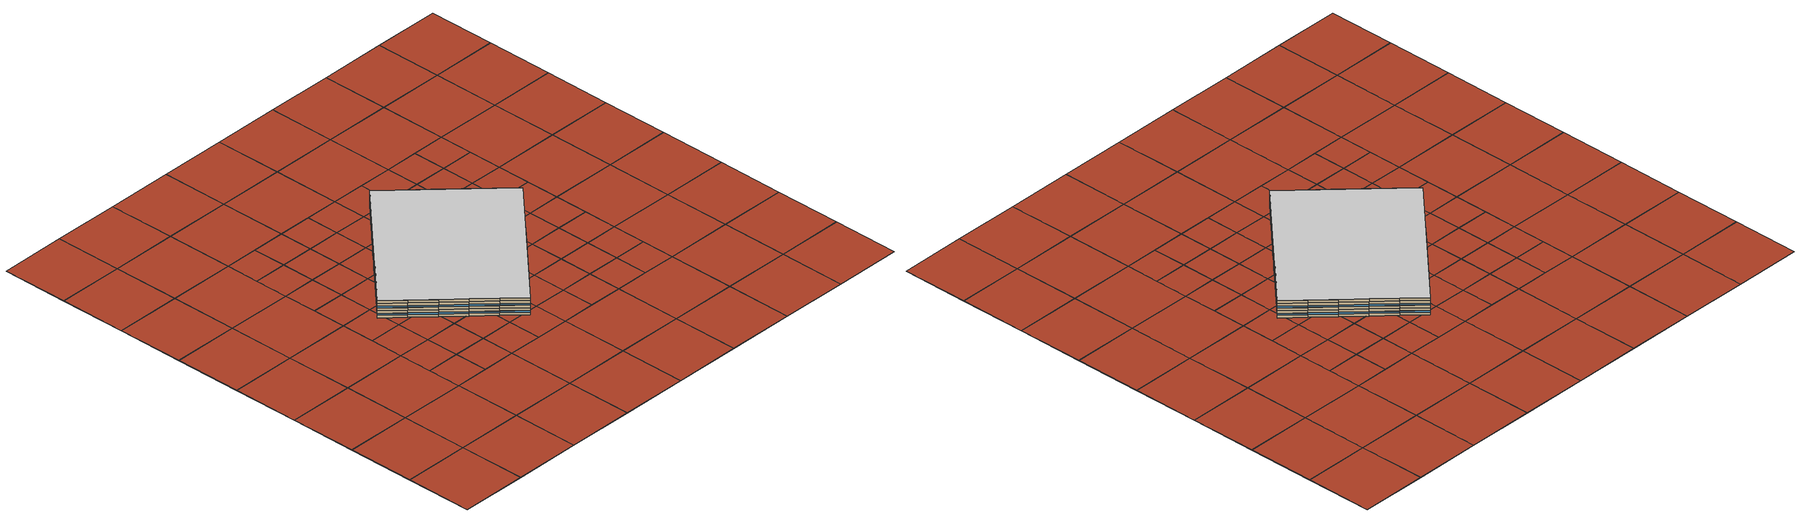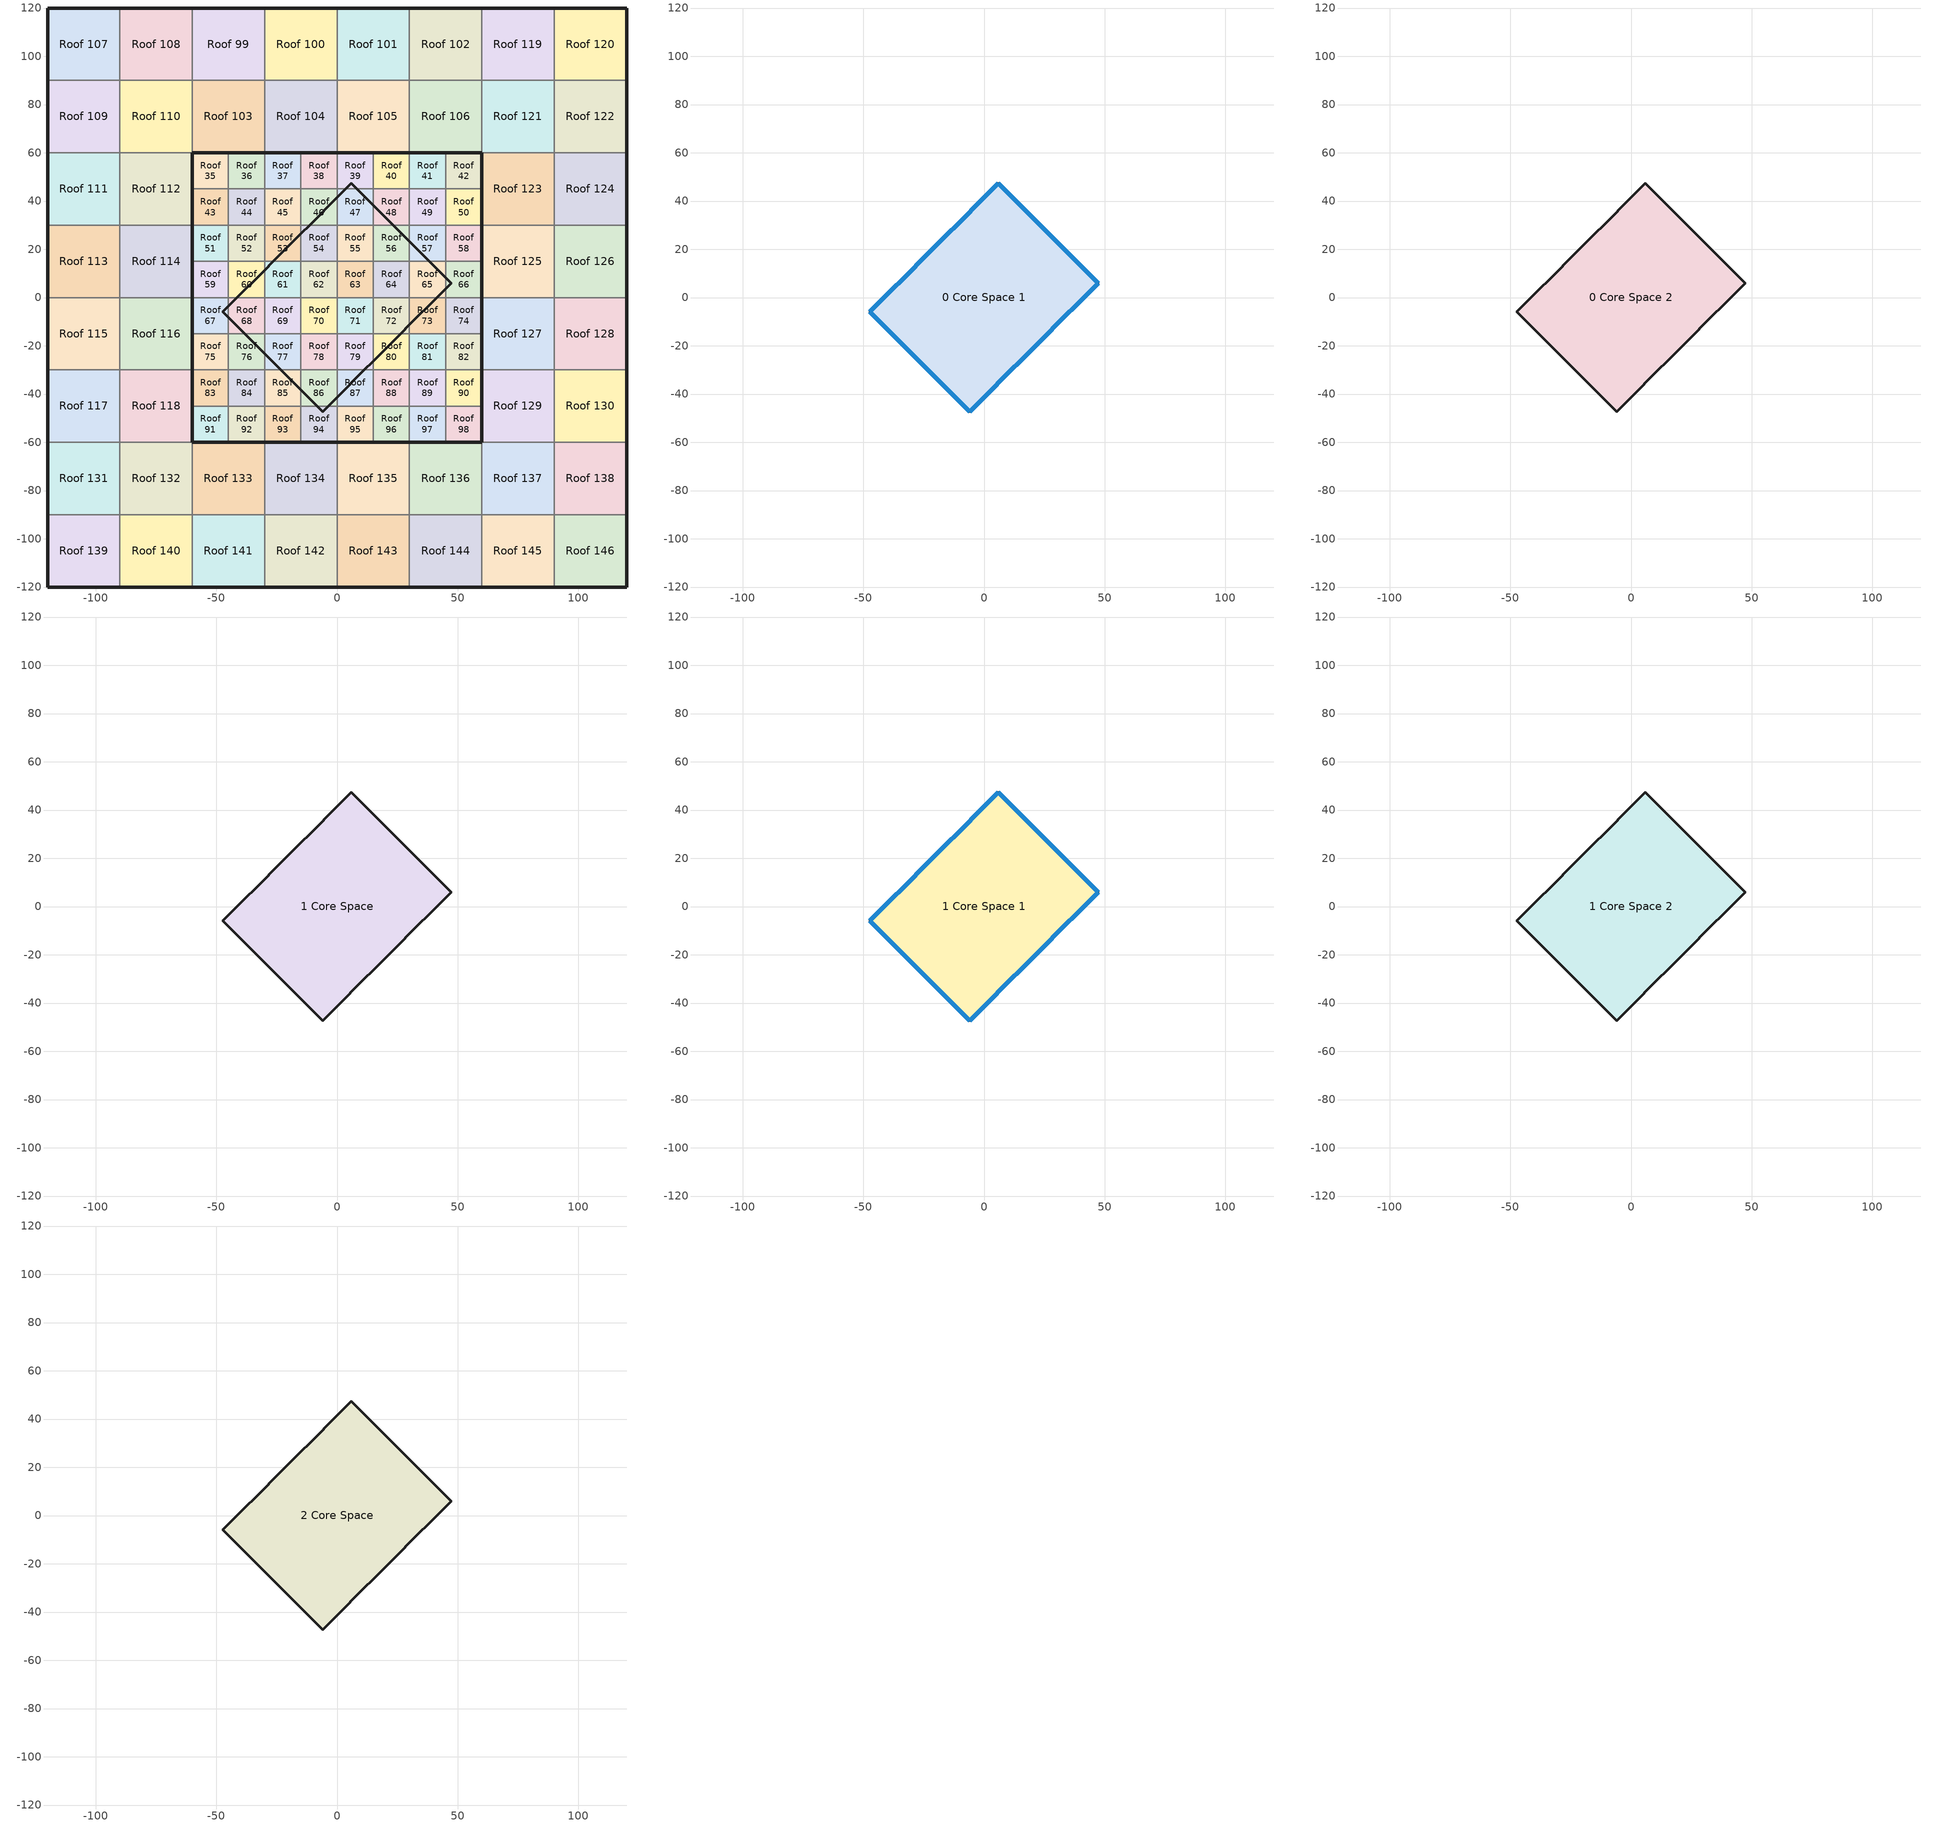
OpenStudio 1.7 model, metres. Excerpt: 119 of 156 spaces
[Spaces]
0 Core Space
 floor ground: 5.93,47.31 47.31,5.93 -5.93,-47.31 -47.31,-5.93 z0
 wall outside: 14.2,39.03 5.93,47.31 -1.68,39.7 -9.28,32.1 -16.89,24.49 -24.49,16.89 -32.1,9.28 -39.7,1.68 -47.31,-5.93 -39.03,-14.2 -30.75,-22.48 -22.48,-30.75 -14.2,-39.03 -5.93,-47.31 1.68,-39.7 9.28,-32.1 16.89,-24.49 24.49,-16.89 32.1,-9.28 39.7,-1.68 47.31,5.93 39.03,14.2 30.75,22.48 22.48,30.75 14.2,39.03 z0:1.25
Roof 35
 floor ground: -45,60 -45,45 -60,45 -60,60 z-0.1
 wall outside: -45,60 -60,60 -60,45 z-0.1:0
 wall to Roof 36: -45,45 -45,60 z-0.1:0
 wall to Roof 43: -60,45 -45,45 z-0.1:0
 roof outside: -45,45 -45,60 -60,60 -60,45 z0
Roof 36
 floor ground: -30,60 -30,45 -45,45 -45,60 z-0.1
 wall outside: -30,60 -45,60 z-0.1:0
 wall to Roof 37: -30,45 -30,60 z-0.1:0
 wall to Roof 44: -45,45 -30,45 z-0.1:0
 roof outside: -30,45 -30,60 -45,60 -45,45 z0
Roof 37
 floor ground: -15,60 -15,45 -30,45 -30,60 z-0.1
 wall outside: -15,60 -30,60 z-0.1:0
 wall to Roof 38: -15,45 -15,60 z-0.1:0
 wall to Roof 45: -30,45 -15,45 z-0.1:0
 roof outside: -15,45 -15,60 -30,60 -30,45 z0
Roof 38
 floor ground: 0,60 0,45 -15,45 -15,60 z-0.1
 wall outside: 0,60 -15,60 z-0.1:0
 wall to Roof 39: 0,45 0,60 z-0.1:0
 wall to Roof 46: -15,45 0,45 z-0.1:0
 roof outside: 0,45 0,60 -15,60 -15,45 z0
Roof 39
 floor ground: 15,60 15,45 0,45 0,60 z-0.1
 wall outside: 15,60 0,60 z-0.1:0
 wall to Roof 40: 15,45 15,60 z-0.1:0
 wall to Roof 47: 0,45 15,45 z-0.1:0
 roof outside: 15,45 15,60 0,60 0,45 z0
Roof 40
 floor ground: 30,60 30,45 15,45 15,60 z-0.1
 wall outside: 30,60 15,60 z-0.1:0
 wall to Roof 41: 30,45 30,60 z-0.1:0
 wall to Roof 48: 15,45 30,45 z-0.1:0
 roof outside: 30,45 30,60 15,60 15,45 z0
Roof 41
 floor ground: 45,60 45,45 30,45 30,60 z-0.1
 wall outside: 45,60 30,60 z-0.1:0
 wall to Roof 42: 45,45 45,60 z-0.1:0
 wall to Roof 49: 30,45 45,45 z-0.1:0
 roof outside: 45,45 45,60 30,60 30,45 z0
Roof 42
 floor ground: 60,60 60,45 45,45 45,60 z-0.1
 wall outside: 60,45 60,60 45,60 z-0.1:0
 wall to Roof 50: 45,45 60,45 z-0.1:0
 roof outside: 60,45 60,60 45,60 45,45 z0
Roof 43
 floor ground: -45,45 -45,30 -60,30 -60,45 z-0.1
 wall outside: -60,45 -60,30 z-0.1:0
 wall to Roof 44: -45,30 -45,45 z-0.1:0
 wall to Roof 51: -60,30 -45,30 z-0.1:0
 roof outside: -45,30 -45,45 -60,45 -60,30 z0
Roof 44
 floor ground: -30,45 -30,30 -45,30 -45,45 z-0.1
 wall to Roof 45: -30,30 -30,45 z-0.1:0
 wall to Roof 52: -45,30 -30,30 z-0.1:0
 roof outside: -30,30 -30,45 -45,45 -45,30 z0
Roof 45
 floor ground: -15,45 -15,30 -30,30 -30,45 z-0.1
 wall to Roof 46: -15,30 -15,45 z-0.1:0
 wall to Roof 53: -30,30 -15,30 z-0.1:0
 roof outside: -15,30 -15,45 -30,45 -30,30 z0
Roof 46
 floor ground: 0,45 0,30 -15,30 -15,45 z-0.1
 wall to Roof 47: 0,30 0,45 z-0.1:0
 wall to Roof 54: -15,30 0,30 z-0.1:0
 roof outside: 0,30 0,45 -15,45 -15,30 z0
Roof 47
 floor ground: 15,45 15,30 0,30 0,45 z-0.1
 wall to Roof 48: 15,30 15,45 z-0.1:0
 wall to Roof 55: 0,30 15,30 z-0.1:0
 roof outside: 15,30 15,45 0,45 0,30 z0
Roof 48
 floor ground: 30,45 30,30 15,30 15,45 z-0.1
 wall to Roof 49: 30,30 30,45 z-0.1:0
 wall to Roof 56: 15,30 30,30 z-0.1:0
 roof outside: 30,30 30,45 15,45 15,30 z0
Roof 49
 floor ground: 45,45 45,30 30,30 30,45 z-0.1
 wall to Roof 50: 45,30 45,45 z-0.1:0
 wall to Roof 57: 30,30 45,30 z-0.1:0
 roof outside: 45,30 45,45 30,45 30,30 z0
Roof 50
 floor ground: 60,45 60,30 45,30 45,45 z-0.1
 wall outside: 60,30 60,45 z-0.1:0
 wall to Roof 58: 45,30 60,30 z-0.1:0
 roof outside: 60,30 60,45 45,45 45,30 z0
Roof 51
 floor ground: -45,30 -45,15 -60,15 -60,30 z-0.1
 wall outside: -60,30 -60,15 z-0.1:0
 wall to Roof 52: -45,15 -45,30 z-0.1:0
 wall to Roof 59: -60,15 -45,15 z-0.1:0
 roof outside: -45,15 -45,30 -60,30 -60,15 z0
Roof 52
 floor ground: -30,30 -30,15 -45,15 -45,30 z-0.1
 wall to Roof 53: -30,15 -30,30 z-0.1:0
 wall to Roof 60: -45,15 -30,15 z-0.1:0
 roof outside: -30,15 -30,30 -45,30 -45,15 z0
Roof 53
 floor ground: -15,30 -15,15 -30,15 -30,30 z-0.1
 wall to Roof 54: -15,15 -15,30 z-0.1:0
 wall to Roof 61: -30,15 -15,15 z-0.1:0
 roof outside: -15,15 -15,30 -30,30 -30,15 z0
Roof 54
 floor ground: 0,30 0,15 -15,15 -15,30 z-0.1
 wall to Roof 55: 0,15 0,30 z-0.1:0
 wall to Roof 62: -15,15 0,15 z-0.1:0
 roof outside: 0,15 0,30 -15,30 -15,15 z0
Roof 55
 floor ground: 15,30 15,15 0,15 0,30 z-0.1
 wall to Roof 56: 15,15 15,30 z-0.1:0
 wall to Roof 63: 0,15 15,15 z-0.1:0
 roof outside: 15,15 15,30 0,30 0,15 z0
Roof 56
 floor ground: 30,30 30,15 15,15 15,30 z-0.1
 wall to Roof 57: 30,15 30,30 z-0.1:0
 wall to Roof 64: 15,15 30,15 z-0.1:0
 roof outside: 30,15 30,30 15,30 15,15 z0
Roof 57
 floor ground: 45,30 45,15 30,15 30,30 z-0.1
 wall to Roof 58: 45,15 45,30 z-0.1:0
 wall to Roof 65: 30,15 45,15 z-0.1:0
 roof outside: 45,15 45,30 30,30 30,15 z0
Roof 58
 floor ground: 60,30 60,15 45,15 45,30 z-0.1
 wall outside: 60,15 60,30 z-0.1:0
 wall to Roof 66: 45,15 60,15 z-0.1:0
 roof outside: 60,15 60,30 45,30 45,15 z0
Roof 59
 floor ground: -45,15 -45,0 -60,0 -60,15 z-0.1
 wall outside: -60,15 -60,0 z-0.1:0
 wall to Roof 60: -45,0 -45,15 z-0.1:0
 wall to Roof 67: -60,0 -45,0 z-0.1:0
 roof outside: -45,0 -45,15 -60,15 -60,0 z0
Roof 60
 floor ground: -30,15 -30,0 -45,0 -45,15 z-0.1
 wall to Roof 61: -30,0 -30,15 z-0.1:0
 wall to Roof 68: -45,0 -30,0 z-0.1:0
 roof outside: -30,0 -30,15 -45,15 -45,0 z0
Roof 61
 floor ground: -15,15 -15,0 -30,0 -30,15 z-0.1
 wall to Roof 62: -15,0 -15,15 z-0.1:0
 wall to Roof 69: -30,0 -15,0 z-0.1:0
 roof outside: -15,0 -15,15 -30,15 -30,0 z0
Roof 62
 floor ground: 0,15 0,0 -15,0 -15,15 z-0.1
 wall to Roof 63: 0,0 0,15 z-0.1:0
 wall to Roof 70: -15,0 0,0 z-0.1:0
 roof outside: 0,0 0,15 -15,15 -15,0 z0
Roof 63
 floor ground: 15,15 15,0 0,0 0,15 z-0.1
 wall to Roof 64: 15,0 15,15 z-0.1:0
 wall to Roof 71: 0,0 15,0 z-0.1:0
 roof outside: 15,0 15,15 0,15 0,0 z0
Roof 64
 floor ground: 30,15 30,0 15,0 15,15 z-0.1
 wall to Roof 65: 30,0 30,15 z-0.1:0
 wall to Roof 72: 15,0 30,0 z-0.1:0
 roof outside: 30,0 30,15 15,15 15,0 z0
Roof 65
 floor ground: 45,15 45,0 30,0 30,15 z-0.1
 wall to Roof 66: 45,0 45,15 z-0.1:0
 wall to Roof 73: 30,0 45,0 z-0.1:0
 roof outside: 45,0 45,15 30,15 30,0 z0
Roof 66
 floor ground: 60,15 60,0 45,0 45,15 z-0.1
 wall outside: 60,0 60,15 z-0.1:0
 wall to Roof 74: 45,0 60,0 z-0.1:0
 roof outside: 60,0 60,15 45,15 45,0 z0
Roof 67
 floor ground: -45,0 -45,-15 -60,-15 -60,0 z-0.1
 wall outside: -60,0 -60,-15 z-0.1:0
 wall to Roof 68: -45,-15 -45,0 z-0.1:0
 wall to Roof 75: -60,-15 -45,-15 z-0.1:0
 roof outside: -45,-15 -45,0 -60,0 -60,-15 z0
Roof 68
 floor ground: -30,0 -30,-15 -45,-15 -45,0 z-0.1
 wall to Roof 69: -30,-15 -30,0 z-0.1:0
 wall to Roof 76: -45,-15 -30,-15 z-0.1:0
 roof outside: -30,-15 -30,0 -45,0 -45,-15 z0
Roof 69
 floor ground: -15,0 -15,-15 -30,-15 -30,0 z-0.1
 wall to Roof 70: -15,-15 -15,0 z-0.1:0
 wall to Roof 77: -30,-15 -15,-15 z-0.1:0
 roof outside: -15,-15 -15,0 -30,0 -30,-15 z0
Roof 70
 floor ground: 0,0 0,-15 -15,-15 -15,0 z-0.1
 wall to Roof 71: 0,-15 0,0 z-0.1:0
 wall to Roof 78: -15,-15 0,-15 z-0.1:0
 roof outside: 0,-15 0,0 -15,0 -15,-15 z0
Roof 71
 floor ground: 15,0 15,-15 0,-15 0,0 z-0.1
 wall to Roof 72: 15,-15 15,0 z-0.1:0
 wall to Roof 79: 0,-15 15,-15 z-0.1:0
 roof outside: 15,-15 15,0 0,0 0,-15 z0
Roof 72
 floor ground: 30,0 30,-15 15,-15 15,0 z-0.1
 wall to Roof 73: 30,-15 30,0 z-0.1:0
 wall to Roof 80: 15,-15 30,-15 z-0.1:0
 roof outside: 30,-15 30,0 15,0 15,-15 z0
Roof 73
 floor ground: 45,0 45,-15 30,-15 30,0 z-0.1
 wall to Roof 74: 45,-15 45,0 z-0.1:0
 wall to Roof 81: 30,-15 45,-15 z-0.1:0
 roof outside: 45,-15 45,0 30,0 30,-15 z0
Roof 74
 floor ground: 60,0 60,-15 45,-15 45,0 z-0.1
 wall outside: 60,-15 60,0 z-0.1:0
 wall to Roof 82: 45,-15 60,-15 z-0.1:0
 roof outside: 60,-15 60,0 45,0 45,-15 z0
Roof 75
 floor ground: -45,-15 -45,-30 -60,-30 -60,-15 z-0.1
 wall outside: -60,-15 -60,-30 z-0.1:0
 wall to Roof 76: -45,-30 -45,-15 z-0.1:0
 wall to Roof 83: -60,-30 -45,-30 z-0.1:0
 roof outside: -45,-30 -45,-15 -60,-15 -60,-30 z0
Roof 76
 floor ground: -30,-15 -30,-30 -45,-30 -45,-15 z-0.1
 wall to Roof 77: -30,-30 -30,-15 z-0.1:0
 wall to Roof 84: -45,-30 -30,-30 z-0.1:0
 roof outside: -30,-30 -30,-15 -45,-15 -45,-30 z0
Roof 77
 floor ground: -15,-15 -15,-30 -30,-30 -30,-15 z-0.1
 wall to Roof 78: -15,-30 -15,-15 z-0.1:0
 wall to Roof 85: -30,-30 -15,-30 z-0.1:0
 roof outside: -15,-30 -15,-15 -30,-15 -30,-30 z0
Roof 78
 floor ground: 0,-15 0,-30 -15,-30 -15,-15 z-0.1
 wall to Roof 79: 0,-30 0,-15 z-0.1:0
 wall to Roof 86: -15,-30 0,-30 z-0.1:0
 roof outside: 0,-30 0,-15 -15,-15 -15,-30 z0
Roof 79
 floor ground: 15,-15 15,-30 0,-30 0,-15 z-0.1
 wall to Roof 80: 15,-30 15,-15 z-0.1:0
 wall to Roof 87: 0,-30 15,-30 z-0.1:0
 roof outside: 15,-30 15,-15 0,-15 0,-30 z0
Roof 80
 floor ground: 30,-15 30,-30 15,-30 15,-15 z-0.1
 wall to Roof 81: 30,-30 30,-15 z-0.1:0
 wall to Roof 88: 15,-30 30,-30 z-0.1:0
 roof outside: 30,-30 30,-15 15,-15 15,-30 z0
Roof 81
 floor ground: 45,-15 45,-30 30,-30 30,-15 z-0.1
 wall to Roof 82: 45,-30 45,-15 z-0.1:0
 wall to Roof 89: 30,-30 45,-30 z-0.1:0
 roof outside: 45,-30 45,-15 30,-15 30,-30 z0
Roof 82
 floor ground: 60,-15 60,-30 45,-30 45,-15 z-0.1
 wall outside: 60,-30 60,-15 z-0.1:0
 wall to Roof 90: 45,-30 60,-30 z-0.1:0
 roof outside: 60,-30 60,-15 45,-15 45,-30 z0
Roof 83
 floor ground: -45,-30 -45,-45 -60,-45 -60,-30 z-0.1
 wall outside: -60,-30 -60,-45 z-0.1:0
 wall to Roof 84: -45,-45 -45,-30 z-0.1:0
 wall to Roof 91: -60,-45 -45,-45 z-0.1:0
 roof outside: -45,-45 -45,-30 -60,-30 -60,-45 z0
Roof 84
 floor ground: -30,-30 -30,-45 -45,-45 -45,-30 z-0.1
 wall to Roof 85: -30,-45 -30,-30 z-0.1:0
 wall to Roof 92: -45,-45 -30,-45 z-0.1:0
 roof outside: -30,-45 -30,-30 -45,-30 -45,-45 z0
Roof 85
 floor ground: -15,-30 -15,-45 -30,-45 -30,-30 z-0.1
 wall to Roof 86: -15,-45 -15,-30 z-0.1:0
 wall to Roof 93: -30,-45 -15,-45 z-0.1:0
 roof outside: -15,-45 -15,-30 -30,-30 -30,-45 z0
Roof 86
 floor ground: 0,-30 0,-45 -15,-45 -15,-30 z-0.1
 wall to Roof 87: 0,-45 0,-30 z-0.1:0
 wall to Roof 94: -15,-45 0,-45 z-0.1:0
 roof outside: 0,-45 0,-30 -15,-30 -15,-45 z0
Roof 87
 floor ground: 15,-30 15,-45 0,-45 0,-30 z-0.1
 wall to Roof 88: 15,-45 15,-30 z-0.1:0
 wall to Roof 95: 0,-45 15,-45 z-0.1:0
 roof outside: 15,-45 15,-30 0,-30 0,-45 z0
Roof 88
 floor ground: 30,-30 30,-45 15,-45 15,-30 z-0.1
 wall to Roof 89: 30,-45 30,-30 z-0.1:0
 wall to Roof 96: 15,-45 30,-45 z-0.1:0
 roof outside: 30,-45 30,-30 15,-30 15,-45 z0
Roof 89
 floor ground: 45,-30 45,-45 30,-45 30,-30 z-0.1
 wall to Roof 90: 45,-45 45,-30 z-0.1:0
 wall to Roof 97: 30,-45 45,-45 z-0.1:0
 roof outside: 45,-45 45,-30 30,-30 30,-45 z0
Roof 90
 floor ground: 60,-30 60,-45 45,-45 45,-30 z-0.1
 wall outside: 60,-45 60,-30 z-0.1:0
 wall to Roof 98: 45,-45 60,-45 z-0.1:0
 roof outside: 60,-45 60,-30 45,-30 45,-45 z0
Roof 91
 floor ground: -45,-45 -45,-60 -60,-60 -60,-45 z-0.1
 wall outside: -60,-45 -60,-60 -45,-60 z-0.1:0
 wall to Roof 92: -45,-60 -45,-45 z-0.1:0
 roof outside: -45,-60 -45,-45 -60,-45 -60,-60 z0
Roof 92
 floor ground: -30,-45 -30,-60 -45,-60 -45,-45 z-0.1
 wall outside: -45,-60 -30,-60 z-0.1:0
 wall to Roof 93: -30,-60 -30,-45 z-0.1:0
 roof outside: -30,-60 -30,-45 -45,-45 -45,-60 z0
Roof 93
 floor ground: -15,-45 -15,-60 -30,-60 -30,-45 z-0.1
 wall outside: -30,-60 -15,-60 z-0.1:0
 wall to Roof 94: -15,-60 -15,-45 z-0.1:0
 roof outside: -15,-60 -15,-45 -30,-45 -30,-60 z0
Roof 94
 floor ground: 0,-45 0,-60 -15,-60 -15,-45 z-0.1
 wall outside: -15,-60 0,-60 z-0.1:0
 wall to Roof 95: 0,-60 0,-45 z-0.1:0
 roof outside: 0,-60 0,-45 -15,-45 -15,-60 z0
Roof 95
 floor ground: 15,-45 15,-60 0,-60 0,-45 z-0.1
 wall outside: 0,-60 15,-60 z-0.1:0
 wall to Roof 96: 15,-60 15,-45 z-0.1:0
 roof outside: 15,-60 15,-45 0,-45 0,-60 z0
Roof 96
 floor ground: 30,-45 30,-60 15,-60 15,-45 z-0.1
 wall outside: 15,-60 30,-60 z-0.1:0
 wall to Roof 97: 30,-60 30,-45 z-0.1:0
 roof outside: 30,-60 30,-45 15,-45 15,-60 z0
Roof 97
 floor ground: 45,-45 45,-60 30,-60 30,-45 z-0.1
 wall outside: 30,-60 45,-60 z-0.1:0
 wall to Roof 98: 45,-60 45,-45 z-0.1:0
 roof outside: 45,-60 45,-45 30,-45 30,-60 z0
Roof 98
 floor ground: 60,-45 60,-60 45,-60 45,-45 z-0.1
 wall outside: 45,-60 60,-60 60,-45 z-0.1:0
 roof outside: 60,-60 60,-45 45,-45 45,-60 z0
Roof 99
 floor ground: -30,120 -30,90 -60,90 -60,120 z-0.1
 wall outside: -30,120 -60,120 z-0.1:0
 wall to Roof 100: -30,90 -30,120 z-0.1:0
 wall to Roof 103: -60,90 -30,90 z-0.1:0
 wall to Roof 108: -60,120 -60,90 z-0.1:0
 roof outside: -30,90 -30,120 -60,120 -60,90 z0
Roof 100
 floor ground: 0,120 0,90 -30,90 -30,120 z-0.1
 wall outside: 0,120 -30,120 z-0.1:0
 wall to Roof 101: 0,90 0,120 z-0.1:0
 wall to Roof 104: -30,90 0,90 z-0.1:0
 roof outside: 0,90 0,120 -30,120 -30,90 z0
Roof 101
 floor ground: 30,120 30,90 0,90 0,120 z-0.1
 wall outside: 30,120 0,120 z-0.1:0
 wall to Roof 102: 30,90 30,120 z-0.1:0
 wall to Roof 105: 0,90 30,90 z-0.1:0
 roof outside: 30,90 30,120 0,120 0,90 z0
Roof 102
 floor ground: 60,120 60,90 30,90 30,120 z-0.1
 wall outside: 60,120 30,120 z-0.1:0
 wall to Roof 119: 60,90 60,120 z-0.1:0
 wall to Roof 106: 30,90 60,90 z-0.1:0
 roof outside: 60,90 60,120 30,120 30,90 z0
Roof 103
 floor ground: -30,90 -30,60 -60,60 -60,90 z-0.1
 wall outside: -60,60 -30,60 z-0.1:0
 wall to Roof 104: -30,60 -30,90 z-0.1:0
 wall to Roof 110: -60,90 -60,60 z-0.1:0
 roof outside: -30,60 -30,90 -60,90 -60,60 z0
Roof 104
 floor ground: 0,90 0,60 -30,60 -30,90 z-0.1
 wall outside: -30,60 0,60 z-0.1:0
 wall to Roof 105: 0,60 0,90 z-0.1:0
 roof outside: 0,60 0,90 -30,90 -30,60 z0
Roof 105
 floor ground: 30,90 30,60 0,60 0,90 z-0.1
 wall outside: 0,60 30,60 z-0.1:0
 wall to Roof 106: 30,60 30,90 z-0.1:0
 roof outside: 30,60 30,90 0,90 0,60 z0
Roof 106
 floor ground: 60,90 60,60 30,60 30,90 z-0.1
 wall outside: 30,60 60,60 z-0.1:0
 wall to Roof 121: 60,60 60,90 z-0.1:0
 roof outside: 60,60 60,90 30,90 30,60 z0
Roof 107
 floor ground: -90,120 -90,90 -120,90 -120,120 z-0.1
 wall outside: -90,120 -120,120 -120,90 z-0.1:0
 wall to Roof 108: -90,90 -90,120 z-0.1:0
 wall to Roof 109: -120,90 -90,90 z-0.1:0
 roof outside: -90,90 -90,120 -120,120 -120,90 z0
Roof 108
 floor ground: -60,120 -60,90 -90,90 -90,120 z-0.1
 wall outside: -60,120 -90,120 z-0.1:0
 wall to Roof 110: -90,90 -60,90 z-0.1:0
 roof outside: -60,90 -60,120 -90,120 -90,90 z0
Roof 109
 floor ground: -90,90 -90,60 -120,60 -120,90 z-0.1
 wall outside: -120,90 -120,60 z-0.1:0
 wall to Roof 110: -90,60 -90,90 z-0.1:0
 wall to Roof 111: -120,60 -90,60 z-0.1:0
 roof outside: -90,60 -90,90 -120,90 -120,60 z0
Roof 110
 floor ground: -60,90 -60,60 -90,60 -90,90 z-0.1
 wall to Roof 112: -90,60 -60,60 z-0.1:0
 roof outside: -60,60 -60,90 -90,90 -90,60 z0
Roof 111
 floor ground: -90,60 -90,30 -120,30 -120,60 z-0.1
 wall outside: -120,60 -120,30 z-0.1:0
 wall to Roof 112: -90,30 -90,60 z-0.1:0
 wall to Roof 113: -120,30 -90,30 z-0.1:0
 roof outside: -90,30 -90,60 -120,60 -120,30 z0
Roof 112
 floor ground: -60,60 -60,30 -90,30 -90,60 z-0.1
 wall outside: -60,30 -60,60 z-0.1:0
 wall to Roof 114: -90,30 -60,30 z-0.1:0
 roof outside: -60,30 -60,60 -90,60 -90,30 z0
Roof 113
 floor ground: -90,30 -90,0 -120,0 -120,30 z-0.1
 wall outside: -120,30 -120,0 z-0.1:0
 wall to Roof 114: -90,0 -90,30 z-0.1:0
 wall to Roof 115: -120,0 -90,0 z-0.1:0
 roof outside: -90,0 -90,30 -120,30 -120,0 z0
Roof 114
 floor ground: -60,30 -60,0 -90,0 -90,30 z-0.1
 wall outside: -60,0 -60,30 z-0.1:0
 wall to Roof 116: -90,0 -60,0 z-0.1:0
 roof outside: -60,0 -60,30 -90,30 -90,0 z0
Roof 115
 floor ground: -90,0 -90,-30 -120,-30 -120,0 z-0.1
 wall outside: -120,0 -120,-30 z-0.1:0
 wall to Roof 116: -90,-30 -90,0 z-0.1:0
 wall to Roof 117: -120,-30 -90,-30 z-0.1:0
 roof outside: -90,-30 -90,0 -120,0 -120,-30 z0
Roof 116
 floor ground: -60,0 -60,-30 -90,-30 -90,0 z-0.1
 wall outside: -60,-30 -60,0 z-0.1:0
 wall to Roof 118: -90,-30 -60,-30 z-0.1:0
 roof outside: -60,-30 -60,0 -90,0 -90,-30 z0
Roof 117
 floor ground: -90,-30 -90,-60 -120,-60 -120,-30 z-0.1
 wall outside: -120,-30 -120,-60 z-0.1:0
 wall to Roof 118: -90,-60 -90,-30 z-0.1:0
 wall to Roof 131: -120,-60 -90,-60 z-0.1:0
 roof outside: -90,-60 -90,-30 -120,-30 -120,-60 z0
Roof 118
 floor ground: -60,-30 -60,-60 -90,-60 -90,-30 z-0.1
 wall outside: -60,-60 -60,-30 z-0.1:0
 wall to Roof 132: -90,-60 -60,-60 z-0.1:0
 roof outside: -60,-60 -60,-30 -90,-30 -90,-60 z0
Roof 119
 floor ground: 90,120 90,90 60,90 60,120 z-0.1
 wall outside: 90,120 60,120 z-0.1:0
 wall to Roof 120: 90,90 90,120 z-0.1:0
 wall to Roof 121: 60,90 90,90 z-0.1:0
 roof outside: 90,90 90,120 60,120 60,90 z0
Roof 120
 floor ground: 120,120 120,90 90,90 90,120 z-0.1
 wall outside: 120,90 120,120 90,120 z-0.1:0
 wall to Roof 122: 90,90 120,90 z-0.1:0
 roof outside: 120,90 120,120 90,120 90,90 z0
Roof 121
 floor ground: 90,90 90,60 60,60 60,90 z-0.1
 wall to Roof 122: 90,60 90,90 z-0.1:0
 wall to Roof 123: 60,60 90,60 z-0.1:0
 roof outside: 90,60 90,90 60,90 60,60 z0
Roof 122
 floor ground: 120,90 120,60 90,60 90,90 z-0.1
 wall outside: 120,60 120,90 z-0.1:0
 wall to Roof 124: 90,60 120,60 z-0.1:0
 roof outside: 120,60 120,90 90,90 90,60 z0
Roof 123
 floor ground: 90,60 90,30 60,30 60,60 z-0.1
 wall outside: 60,60 60,30 z-0.1:0
 wall to Roof 124: 90,30 90,60 z-0.1:0
 wall to Roof 125: 60,30 90,30 z-0.1:0
 roof outside: 90,30 90,60 60,60 60,30 z0
Roof 124
 floor ground: 120,60 120,30 90,30 90,60 z-0.1
 wall outside: 120,30 120,60 z-0.1:0
 wall to Roof 126: 90,30 120,30 z-0.1:0
 roof outside: 120,30 120,60 90,60 90,30 z0
Roof 125
 floor ground: 90,30 90,0 60,0 60,30 z-0.1
 wall outside: 60,30 60,0 z-0.1:0
 wall to Roof 126: 90,0 90,30 z-0.1:0
 wall to Roof 127: 60,0 90,0 z-0.1:0
 roof outside: 90,0 90,30 60,30 60,0 z0
Roof 126
 floor ground: 120,30 120,0 90,0 90,30 z-0.1
 wall outside: 120,0 120,30 z-0.1:0
 wall to Roof 128: 90,0 120,0 z-0.1:0
 roof outside: 120,0 120,30 90,30 90,0 z0
Roof 127
 floor ground: 90,0 90,-30 60,-30 60,0 z-0.1
 wall outside: 60,0 60,-30 z-0.1:0
 wall to Roof 128: 90,-30 90,0 z-0.1:0
 wall to Roof 129: 60,-30 90,-30 z-0.1:0
 roof outside: 90,-30 90,0 60,0 60,-30 z0
Roof 128
 floor ground: 120,0 120,-30 90,-30 90,0 z-0.1
 wall outside: 120,-30 120,0 z-0.1:0
 wall to Roof 130: 90,-30 120,-30 z-0.1:0
 roof outside: 120,-30 120,0 90,0 90,-30 z0
Roof 129
 floor ground: 90,-30 90,-60 60,-60 60,-30 z-0.1
 wall outside: 60,-30 60,-60 z-0.1:0
 wall to Roof 130: 90,-60 90,-30 z-0.1:0
 wall to Roof 137: 60,-60 90,-60 z-0.1:0
 roof outside: 90,-60 90,-30 60,-30 60,-60 z0
Roof 130
 floor ground: 120,-30 120,-60 90,-60 90,-30 z-0.1
 wall outside: 120,-60 120,-30 z-0.1:0
 wall to Roof 138: 90,-60 120,-60 z-0.1:0
 roof outside: 120,-60 120,-30 90,-30 90,-60 z0
Roof 131
 floor ground: -90,-60 -90,-90 -120,-90 -120,-60 z-0.1
 wall outside: -120,-60 -120,-90 z-0.1:0
 wall to Roof 132: -90,-90 -90,-60 z-0.1:0
 wall to Roof 139: -120,-90 -90,-90 z-0.1:0
 roof outside: -90,-90 -90,-60 -120,-60 -120,-90 z0
Roof 132
 floor ground: -60,-60 -60,-90 -90,-90 -90,-60 z-0.1
 wall to Roof 133: -60,-90 -60,-60 z-0.1:0
 wall to Roof 140: -90,-90 -60,-90 z-0.1:0
 roof outside: -60,-90 -60,-60 -90,-60 -90,-90 z0
Roof 133
 floor ground: -30,-60 -30,-90 -60,-90 -60,-60 z-0.1
 wall outside: -30,-60 -60,-60 z-0.1:0
 wall to Roof 134: -30,-90 -30,-60 z-0.1:0
 wall to Roof 141: -60,-90 -30,-90 z-0.1:0
 roof outside: -30,-90 -30,-60 -60,-60 -60,-90 z0
Roof 134
 floor ground: 0,-60 0,-90 -30,-90 -30,-60 z-0.1
 wall outside: 0,-60 -30,-60 z-0.1:0
 wall to Roof 135: 0,-90 0,-60 z-0.1:0
 wall to Roof 142: -30,-90 0,-90 z-0.1:0
 roof outside: 0,-90 0,-60 -30,-60 -30,-90 z0
Roof 135
 floor ground: 30,-60 30,-90 0,-90 0,-60 z-0.1
 wall outside: 30,-60 0,-60 z-0.1:0
 wall to Roof 136: 30,-90 30,-60 z-0.1:0
 wall to Roof 143: 0,-90 30,-90 z-0.1:0
 roof outside: 30,-90 30,-60 0,-60 0,-90 z0
Roof 136
 floor ground: 60,-60 60,-90 30,-90 30,-60 z-0.1
 wall outside: 60,-60 30,-60 z-0.1:0
 wall to Roof 137: 60,-90 60,-60 z-0.1:0
 wall to Roof 144: 30,-90 60,-90 z-0.1:0
 roof outside: 60,-90 60,-60 30,-60 30,-90 z0
Roof 137
 floor ground: 90,-60 90,-90 60,-90 60,-60 z-0.1
 wall to Roof 138: 90,-90 90,-60 z-0.1:0
 wall to Roof 145: 60,-90 90,-90 z-0.1:0
 roof outside: 90,-90 90,-60 60,-60 60,-90 z0
Roof 138
 floor ground: 120,-60 120,-90 90,-90 90,-60 z-0.1
 wall outside: 120,-90 120,-60 z-0.1:0
 wall to Roof 146: 90,-90 120,-90 z-0.1:0
 roof outside: 120,-90 120,-60 90,-60 90,-90 z0
Roof 139
 floor ground: -90,-90 -90,-120 -120,-120 -120,-90 z-0.1
 wall outside: -120,-90 -120,-120 -90,-120 z-0.1:0
 wall to Roof 140: -90,-120 -90,-90 z-0.1:0
 roof outside: -90,-120 -90,-90 -120,-90 -120,-120 z0
Roof 140
 floor ground: -60,-90 -60,-120 -90,-120 -90,-90 z-0.1
 wall outside: -90,-120 -60,-120 z-0.1:0
 wall to Roof 141: -60,-120 -60,-90 z-0.1:0
 roof outside: -60,-120 -60,-90 -90,-90 -90,-120 z0
Roof 141
 floor ground: -30,-90 -30,-120 -60,-120 -60,-90 z-0.1
 wall outside: -60,-120 -30,-120 z-0.1:0
 wall to Roof 142: -30,-120 -30,-90 z-0.1:0
 roof outside: -30,-120 -30,-90 -60,-90 -60,-120 z0
Roof 142
 floor ground: 0,-90 0,-120 -30,-120 -30,-90 z-0.1
 wall outside: -30,-120 0,-120 z-0.1:0
 wall to Roof 143: 0,-120 0,-90 z-0.1:0
 roof outside: 0,-120 0,-90 -30,-90 -30,-120 z0
Roof 143
 floor ground: 30,-90 30,-120 0,-120 0,-90 z-0.1
 wall outside: 0,-120 30,-120 z-0.1:0
 wall to Roof 144: 30,-120 30,-90 z-0.1:0
 roof outside: 30,-120 30,-90 0,-90 0,-120 z0
Roof 144
 floor ground: 60,-90 60,-120 30,-120 30,-90 z-0.1
 wall outside: 30,-120 60,-120 z-0.1:0
 wall to Roof 145: 60,-120 60,-90 z-0.1:0
 roof outside: 60,-120 60,-90 30,-90 30,-120 z0
Roof 145
 floor ground: 90,-90 90,-120 60,-120 60,-90 z-0.1
 wall outside: 60,-120 90,-120 z-0.1:0
 wall to Roof 146: 90,-120 90,-90 z-0.1:0
 roof outside: 90,-120 90,-90 60,-90 60,-120 z0
Roof 146
 floor ground: 120,-90 120,-120 90,-120 90,-90 z-0.1
 wall outside: 90,-120 120,-120 120,-90 z-0.1:0
 roof outside: 120,-120 120,-90 90,-90 90,-120 z0
0 Core Space 1
 floor to 0 Core Space: 5.93,47.31 47.31,5.93 -5.93,-47.31 -47.31,-5.93 z1.25
 wall outside: 14.2,39.03 5.93,47.31 -1.68,39.7 -9.28,32.1 -16.89,24.49 -24.49,16.89 -32.1,9.28 -39.7,1.68 -47.31,-5.93 -39.03,-14.2 -30.75,-22.48 -22.48,-30.75 -14.2,-39.03 -5.93,-47.31 1.68,-39.7 9.28,-32.1 16.89,-24.49 24.49,-16.89 32.1,-9.28 39.7,-1.68 47.31,5.93 39.03,14.2 30.75,22.48 22.48,30.75 14.2,39.03 z1.25:2.08
 window: -5.91,-47.29 1.66,-39.72 / 22.46,30.77 14.22,39.01 / -9.3,32.08 -16.87,24.51 / -39.01,-14.22 -30.77,-22.46 / 39.72,-1.66 47.29,5.91 / 32.11,-9.27 39.68,-1.7 / -30.74,-22.5 -22.5,-30.74 / 9.3,-32.08 16.87,-24.51 / -22.46,-30.77 -14.22,-39.01 / -16.91,24.47 -24.47,16.91 / 39.01,14.22 30.77,22.46 / -14.18,-39.05 -5.94,-47.29 / -24.51,16.87 -32.08,9.3 / 16.91,-24.47 24.47,-16.91 / -1.7,39.68 -9.27,32.11 / 24.51,-16.87 32.08,-9.3 / 5.91,47.29 -1.66,39.72 / 14.18,39.05 5.94,47.29 / -32.11,9.27 -39.68,1.7 / -47.29,-5.94 -39.05,-14.18 / 1.7,-39.68 9.27,-32.11 / 47.29,5.94 39.05,14.18 / -39.72,1.66 -47.29,-5.91 / 30.74,22.5 22.5,30.74 z1.27:2.05
0 Core Space 2
 floor to 0 Core Space 1: 5.93,47.31 47.31,5.93 -5.93,-47.31 -47.31,-5.93 z2.08
 wall outside: 14.2,39.03 5.93,47.31 -1.68,39.7 -9.28,32.1 -16.89,24.49 -24.49,16.89 -32.1,9.28 -39.7,1.68 -47.31,-5.93 -39.03,-14.2 -30.75,-22.48 -22.48,-30.75 -14.2,-39.03 -5.93,-47.31 1.68,-39.7 9.28,-32.1 16.89,-24.49 24.49,-16.89 32.1,-9.28 39.7,-1.68 47.31,5.93 39.03,14.2 30.75,22.48 22.48,30.75 14.2,39.03 z2.08:3.33
1 Core Space
 floor to 0 Core Space 2: 5.93,47.31 47.31,5.93 -5.93,-47.31 -47.31,-5.93 z3.33
 wall outside: 14.2,39.03 5.93,47.31 -1.68,39.7 -9.28,32.1 -16.89,24.49 -24.49,16.89 -32.1,9.28 -39.7,1.68 -47.31,-5.93 -39.03,-14.2 -30.75,-22.48 -22.48,-30.75 -14.2,-39.03 -5.93,-47.31 1.68,-39.7 9.28,-32.1 16.89,-24.49 24.49,-16.89 32.1,-9.28 39.7,-1.68 47.31,5.93 39.03,14.2 30.75,22.48 22.48,30.75 14.2,39.03 z3.33:4.58
1 Core Space 1
 floor to 1 Core Space: 5.93,47.31 47.31,5.93 -5.93,-47.31 -47.31,-5.93 z4.58
 wall outside: 14.2,39.03 5.93,47.31 -1.68,39.7 -9.28,32.1 -16.89,24.49 -24.49,16.89 -32.1,9.28 -39.7,1.68 -47.31,-5.93 -39.03,-14.2 -30.75,-22.48 -22.48,-30.75 -14.2,-39.03 -5.93,-47.31 1.68,-39.7 9.28,-32.1 16.89,-24.49 24.49,-16.89 32.1,-9.28 39.7,-1.68 47.31,5.93 39.03,14.2 30.75,22.48 22.48,30.75 14.2,39.03 z4.58:5.41
 window: 5.91,47.29 -1.66,39.72 / 22.46,30.77 14.22,39.01 / 1.7,-39.68 9.27,-32.11 / 39.72,-1.66 47.29,5.91 / -16.91,24.47 -24.47,16.91 / -14.18,-39.05 -5.94,-47.29 / 14.18,39.05 5.94,47.29 / 47.29,5.94 39.05,14.18 / -47.29,-5.94 -39.05,-14.18 / -9.3,32.08 -16.87,24.51 / -24.51,16.87 -32.08,9.3 / -5.91,-47.29 1.66,-39.72 / 32.11,-9.27 39.68,-1.7 / 39.01,14.22 30.77,22.46 / -30.74,-22.5 -22.5,-30.74 / -1.7,39.68 -9.27,32.11 / -22.46,-30.77 -14.22,-39.01 / 9.3,-32.08 16.87,-24.51 / -39.72,1.66 -47.29,-5.91 / 24.51,-16.87 32.08,-9.3 / 16.91,-24.47 24.47,-16.91 / -39.01,-14.22 -30.77,-22.46 / -32.11,9.27 -39.68,1.7 / 30.74,22.5 22.5,30.74 z4.6:5.38
1 Core Space 2
 floor to 1 Core Space 1: 5.93,47.31 47.31,5.93 -5.93,-47.31 -47.31,-5.93 z5.41
 wall outside: 14.2,39.03 5.93,47.31 -1.68,39.7 -9.28,32.1 -16.89,24.49 -24.49,16.89 -32.1,9.28 -39.7,1.68 -47.31,-5.93 -39.03,-14.2 -30.75,-22.48 -22.48,-30.75 -14.2,-39.03 -5.93,-47.31 1.68,-39.7 9.28,-32.1 16.89,-24.49 24.49,-16.89 32.1,-9.28 39.7,-1.68 47.31,5.93 39.03,14.2 30.75,22.48 22.48,30.75 14.2,39.03 z5.41:6.66
2 Core Space
 floor to 1 Core Space 2: 5.93,47.31 47.31,5.93 -5.93,-47.31 -47.31,-5.93 z6.66
 wall outside: 14.2,39.03 5.93,47.31 -1.68,39.7 -9.28,32.1 -16.89,24.49 -24.49,16.89 -32.1,9.28 -39.7,1.68 -47.31,-5.93 -39.03,-14.2 -30.75,-22.48 -22.48,-30.75 -14.2,-39.03 -5.93,-47.31 1.68,-39.7 9.28,-32.1 16.89,-24.49 24.49,-16.89 32.1,-9.28 39.7,-1.68 47.31,5.93 39.03,14.2 30.75,22.48 22.48,30.75 14.2,39.03 z6.66:7.91
 ceiling to 2 Core Space 1: -5.93,-47.31 47.31,5.93 5.93,47.31 -47.31,-5.93 z7.91
[Building]
Building 1: North Axis {deg}=0; Default Construction Set=MyConsturction
[Construction]
ASHRAE 90.1-2004 ExtWall Mass ClimateZone 6: 1IN Stucco, 8IN CONCRETE HW RefBldg, Mass NonRes Wall Insulation-1.69, 1/2IN Gypsum
Interior Window: Clear 3mm
Interior Partition: G05 25mm wood
Exterior Door: F08 Metal surface, I01 25mm insulation board
ASHRAE 90.1-2004 ExtWindow ClimateZone 4-6: Fixed Window 3.24/0.39/0.31
[Material] Thermal Absorptance=0.9
Name | Roughness | Thickness {m} | Conductivity {W/m-K} | Density {kg/m3} | Specific Heat {J/kg-K} | Solar Absorptance | Visible Absorptance
1IN Stucco | Smooth | 0.0253 | 0.6918 | 1858 | 837 | 0.92 | 0.92
8IN CONCRETE HW RefBldg | Rough | 0.2032 | 1.311 | 2240 | 836.8 | 0.7 | 0.7
Mass NonRes Wall Insulation-1.69 | MediumRough | 0.0623673 | 0.049 | 265 | 836.8 | 0.7 | 0.7
1/2IN Gypsum | Smooth | 0.0127 | 0.16 | 784.9 | 830 | 0.4 | 0.4
G05 25mm wood | MediumSmooth | 0.0254 | 0.15 | 608 | 1630 | 0.5 | 0.5
F08 Metal surface | Smooth | 0.0008 | 45.28 | 7824 | 500 | 0.7 | 0.7
I01 25mm insulation board | MediumRough | 0.0254 | 0.03 | 43 | 1210 | 0.6 | 0.6
[WindowMaterial:SimpleGlazingSystem]
Fixed Window 3.24/0.39/0.31: U-Factor {W/m2-K}=3.23646; Solar Heat Gain Coefficient=0.39; Visible Transmittance=0.31
[WindowMaterial:Glazing]
Clear 3mm: Optical Data Type=SpectralAverage; Thickness {m}=0.003; Solar Transmittance at Normal Incidence=0.837; Front Side Solar Reflectance at Normal Incidence=0.075; Back Side Solar Reflectance at Normal Incidence=0; Visible Transmittance at Normal Incidence=0.898; Front Side Visible Reflectance at Normal Incidence=0.081; Back Side Visible Reflectance at Normal Incidence=0; Infrared Transmittance at Normal Incidence=0; Front Side Infrared Hemispherical Emissivity=0.84; Back Side Infrared Hemispherical Emissivity=0.84; Conductivity {W/m-K}=0.9; Dirt Correction Factor for Solar and Visible Transmittance=1; Solar Diffusing=No
[DefaultConstructionSet]
MyConsturction: Default Exterior Surface Constructions=Default Surface Constructions 1; Default Interior Surface Constructions=Default Surface Constructions 1; Default Ground Contact Surface Constructions=Default Surface Constructions 1; Default Exterior SubSurface Constructions=Default Sub Surface Constructions 1; Default Interior SubSurface Constructions=Default Sub Surface Constructions 1; Interior Partition Construction=Interior Partition
[DefaultSurfaceConstructions]
Default Surface Constructions 1: Floor Construction=ASHRAE 90.1-2004 ExtWall Mass ClimateZone 6; Wall Construction=ASHRAE 90.1-2004 ExtWall Mass ClimateZone 6; Roof Ceiling Construction=ASHRAE 90.1-2004 ExtWall Mass ClimateZone 6
[DefaultSubSurfaceConstructions]
Default Sub Surface Constructions 1: Fixed Window Construction=ASHRAE 90.1-2004 ExtWindow ClimateZone 4-6; Operable Window Construction=ASHRAE 90.1-2004 ExtWindow ClimateZone 4-6; Door Construction=Exterior Door; Glass Door Construction=ASHRAE 90.1-2004 ExtWindow ClimateZone 4-6; Skylight Construction=ASHRAE 90.1-2004 ExtWindow ClimateZone 4-6; Tubular Daylight Dome Construction=Interior Window; Tubular Daylight Diffuser Construction=Interior Window
[BuildingStory]
Name | Nominal Z Coordinate {m} | Nominal Floor to Floor Height {m}
Rectangle:Story 1 | 0 | 1.24875
Rectangle:Story 2 | 1.24875 | 0.8325
Rectangle:Story 3 | 2.08125 | 1.24875
Rectangle:Story 4 | 3.33 | 1.24875
Rectangle:Story 5 | 4.57875 | 0.8325
Rectangle:Story 6 | 5.41125 | 1.24875
Rectangle:Story 7 | 6.66 | 1.24875
[Space]
Name | Building Story | Thermal Zone
0 Core Space | Rectangle:Story 1 | Thermal Zone 4
0 Core Space 1 | Rectangle:Story 2 | Thermal Zone 8
0 Core Space 2 | Rectangle:Story 3 | Thermal Zone 3
1 Core Space | Rectangle:Story 4 | Thermal Zone 2
1 Core Space 1 | Rectangle:Story 5 | Thermal Zone 7
1 Core Space 2 | Rectangle:Story 6 | Thermal Zone 1
2 Core Space | Rectangle:Story 7 | Thermal Zone 6
Roof 35 |  | Thermal Zone 87
Roof 36 |  | Thermal Zone 102
Roof 37 |  | Thermal Zone 81
Roof 38 |  | Thermal Zone 48
Roof 39 |  | Thermal Zone 84
Roof 40 |  | Thermal Zone 52
Roof 41 |  | Thermal Zone 70
Roof 42 |  | Thermal Zone 78
Roof 43 |  | Thermal Zone 62
Roof 44 |  | Thermal Zone 104
Roof 45 |  | Thermal Zone 59
Roof 46 |  | Thermal Zone 68
Roof 47 |  | Thermal Zone 86
Roof 48 |  | Thermal Zone 54
Roof 49 |  | Thermal Zone 95
Roof 50 |  | Thermal Zone 63
Roof 51 |  | Thermal Zone 66
Roof 52 |  | Thermal Zone 53
Roof 53 |  | Thermal Zone 46
Roof 54 |  | Thermal Zone 85
Roof 55 |  | Thermal Zone 103
Roof 56 |  | Thermal Zone 77
Roof 57 |  | Thermal Zone 79
Roof 58 |  | Thermal Zone 96
Roof 59 |  | Thermal Zone 56
Roof 60 |  | Thermal Zone 55
Roof 61 |  | Thermal Zone 83
Roof 62 |  | Thermal Zone 64
Roof 63 |  | Thermal Zone 50
Roof 64 |  | Thermal Zone 60
Roof 65 |  | Thermal Zone 49
Roof 66 |  | Thermal Zone 47
Roof 67 |  | Thermal Zone 93
Roof 68 |  | Thermal Zone 57
Roof 69 |  | Thermal Zone 100
Roof 70 |  | Thermal Zone 45
Roof 71 |  | Thermal Zone 91
Roof 72 |  | Thermal Zone 76
Roof 73 |  | Thermal Zone 94
Roof 74 |  | Thermal Zone 73
Roof 75 |  | Thermal Zone 82
Roof 76 |  | Thermal Zone 51
Roof 77 |  | Thermal Zone 72
Roof 78 |  | Thermal Zone 107
Roof 79 |  | Thermal Zone 58
Roof 80 |  | Thermal Zone 92
Roof 81 |  | Thermal Zone 61
Roof 82 |  | Thermal Zone 88
Roof 83 |  | Thermal Zone 65
Roof 84 |  | Thermal Zone 69
Roof 85 |  | Thermal Zone 105
Roof 86 |  | Thermal Zone 90
Roof 87 |  | Thermal Zone 75
Roof 88 |  | Thermal Zone 101
Roof 89 |  | Thermal Zone 67
Roof 90 |  | Thermal Zone 99
Roof 91 |  | Thermal Zone 74
Roof 92 |  | Thermal Zone 108
Roof 93 |  | Thermal Zone 89
Roof 94 |  | Thermal Zone 97
Roof 95 |  | Thermal Zone 80
Roof 96 |  | Thermal Zone 106
Roof 97 |  | Thermal Zone 71
Roof 98 |  | Thermal Zone 98
Roof 99 |  | Thermal Zone 111
Roof 100 |  | Thermal Zone 113
Roof 101 |  | Thermal Zone 114
Roof 102 |  | Thermal Zone 109
Roof 103 |  | Thermal Zone 112
Roof 104 |  | Thermal Zone 115
Roof 105 |  | Thermal Zone 116
Roof 106 |  | Thermal Zone 110
Roof 107 |  | Thermal Zone 121
Roof 108 |  | Thermal Zone 125
Roof 109 |  | Thermal Zone 117
Roof 110 |  | Thermal Zone 127
Roof 111 |  | Thermal Zone 126
Roof 112 |  | Thermal Zone 119
Roof 113 |  | Thermal Zone 120
Roof 114 |  | Thermal Zone 118
Roof 115 |  | Thermal Zone 124
Roof 116 |  | Thermal Zone 123
Roof 117 |  | Thermal Zone 122
Roof 118 |  | Thermal Zone 128
Roof 119 |  | Thermal Zone 129
Roof 120 |  | Thermal Zone 131
Roof 121 |  | Thermal Zone 134
Roof 122 |  | Thermal Zone 133
Roof 123 |  | Thermal Zone 136
Roof 124 |  | Thermal Zone 140
Roof 125 |  | Thermal Zone 135
Roof 126 |  | Thermal Zone 137
Roof 127 |  | Thermal Zone 132
Roof 128 |  | Thermal Zone 130
Roof 129 |  | Thermal Zone 139
Roof 130 |  | Thermal Zone 138
Roof 131 |  | Thermal Zone 149
Roof 132 |  | Thermal Zone 151
Roof 133 |  | Thermal Zone 145
Roof 134 |  | Thermal Zone 152
Roof 135 |  | Thermal Zone 154
Roof 136 |  | Thermal Zone 143
Roof 137 |  | Thermal Zone 156
Roof 138 |  | Thermal Zone 146
Roof 139 |  | Thermal Zone 153
Roof 140 |  | Thermal Zone 144
Roof 141 |  | Thermal Zone 142
Roof 142 |  | Thermal Zone 141
Roof 143 |  | Thermal Zone 148
Roof 144 |  | Thermal Zone 155
Roof 145 |  | Thermal Zone 147
Roof 146 |  | Thermal Zone 150
[ThermalZone] Use Ideal Air Loads=No
Thermal Zone 1; Thermal Zone 2; Thermal Zone 3; Thermal Zone 4; Thermal Zone 6; Thermal Zone 7; Thermal Zone 8; Thermal Zone 45; Thermal Zone 46; Thermal Zone 47; Thermal Zone 48; Thermal Zone 49; Thermal Zone 50; Thermal Zone 51; Thermal Zone 52; Thermal Zone 53; Thermal Zone 54; Thermal Zone 55; Thermal Zone 56; Thermal Zone 57; Thermal Zone 58; Thermal Zone 59; Thermal Zone 60; Thermal Zone 61; Thermal Zone 62; Thermal Zone 63; Thermal Zone 64; Thermal Zone 65; Thermal Zone 66; Thermal Zone 67; Thermal Zone 68; Thermal Zone 69; Thermal Zone 70; Thermal Zone 71; Thermal Zone 72; Thermal Zone 73; Thermal Zone 74; Thermal Zone 75; Thermal Zone 76; Thermal Zone 77; Thermal Zone 78; Thermal Zone 79; Thermal Zone 80; Thermal Zone 81; Thermal Zone 82; Thermal Zone 83; Thermal Zone 84; Thermal Zone 85; Thermal Zone 86; Thermal Zone 87; Thermal Zone 88; Thermal Zone 89; Thermal Zone 90; Thermal Zone 91; Thermal Zone 92; Thermal Zone 93; Thermal Zone 94; Thermal Zone 95; Thermal Zone 96; Thermal Zone 97; Thermal Zone 98; Thermal Zone 99; Thermal Zone 100; Thermal Zone 101; Thermal Zone 102; Thermal Zone 103; Thermal Zone 104; Thermal Zone 105; Thermal Zone 106; Thermal Zone 107; Thermal Zone 108; Thermal Zone 109; Thermal Zone 110; Thermal Zone 111; Thermal Zone 112; Thermal Zone 113; Thermal Zone 114; Thermal Zone 115; Thermal Zone 116; Thermal Zone 117; Thermal Zone 118; Thermal Zone 119; Thermal Zone 120; Thermal Zone 121; Thermal Zone 122; Thermal Zone 123; Thermal Zone 124; Thermal Zone 125; Thermal Zone 126; Thermal Zone 127; Thermal Zone 128; Thermal Zone 129; Thermal Zone 130; Thermal Zone 131; Thermal Zone 132; Thermal Zone 133; Thermal Zone 134; Thermal Zone 135; Thermal Zone 136; Thermal Zone 137; Thermal Zone 138; Thermal Zone 139; Thermal Zone 140; Thermal Zone 141; Thermal Zone 142; Thermal Zone 143; Thermal Zone 144; Thermal Zone 145; Thermal Zone 146; Thermal Zone 147; Thermal Zone 148; Thermal Zone 149; Thermal Zone 150; Thermal Zone 151; Thermal Zone 152; Thermal Zone 153; Thermal Zone 154; Thermal Zone 155; Thermal Zone 156
[Sizing:Zone] Zone Cooling Design Supply Air Temperature {C}=14; Zone Heating Design Supply Air Temperature {C}=40; Zone Cooling Design Supply Air Humidity Ratio {kg-H2O/kg-air}=0.0085; Zone Heating Design Supply Air Humidity Ratio {kg-H2O/kg-air}=0.008; Cooling Design Air Flow Method=DesignDay; Heating Design Air Flow Method=DesignDay
Thermal Zone 1; Thermal Zone 2; Thermal Zone 3; Thermal Zone 4; Thermal Zone 5; Thermal Zone 6; Thermal Zone 7; Thermal Zone 8; Thermal Zone 9; Thermal Zone 10; Thermal Zone 11; Thermal Zone 12; Thermal Zone 13; Thermal Zone 14; Thermal Zone 15; Thermal Zone 16; Thermal Zone 17; Thermal Zone 18; Thermal Zone 19; Thermal Zone 20; Thermal Zone 21; Thermal Zone 22; Thermal Zone 23; Thermal Zone 24; Thermal Zone 25; Thermal Zone 26; Thermal Zone 27; Thermal Zone 28; Thermal Zone 29; Thermal Zone 30; Thermal Zone 31; Thermal Zone 32; Thermal Zone 33; Thermal Zone 34; Thermal Zone 35; Thermal Zone 36; Thermal Zone 37; Thermal Zone 38; Thermal Zone 39; Thermal Zone 40; Thermal Zone 41; Thermal Zone 42; Thermal Zone 43; Thermal Zone 44; Thermal Zone 45; Thermal Zone 46; Thermal Zone 47; Thermal Zone 48; Thermal Zone 49; Thermal Zone 50; Thermal Zone 51; Thermal Zone 52; Thermal Zone 53; Thermal Zone 54; Thermal Zone 55; Thermal Zone 56; Thermal Zone 57; Thermal Zone 58; Thermal Zone 59; Thermal Zone 60; Thermal Zone 61; Thermal Zone 62; Thermal Zone 63; Thermal Zone 64; Thermal Zone 65; Thermal Zone 66; Thermal Zone 67; Thermal Zone 68; Thermal Zone 69; Thermal Zone 70; Thermal Zone 71; Thermal Zone 72; Thermal Zone 73; Thermal Zone 74; Thermal Zone 75; Thermal Zone 76; Thermal Zone 77; Thermal Zone 78; Thermal Zone 79; Thermal Zone 80; Thermal Zone 81; Thermal Zone 82; Thermal Zone 83; Thermal Zone 84; Thermal Zone 85; Thermal Zone 86; Thermal Zone 87; Thermal Zone 88; Thermal Zone 89; Thermal Zone 90; Thermal Zone 91; Thermal Zone 92; Thermal Zone 93; Thermal Zone 94; Thermal Zone 95; Thermal Zone 96; Thermal Zone 97; Thermal Zone 98; Thermal Zone 99; Thermal Zone 100; Thermal Zone 101; Thermal Zone 102; Thermal Zone 103; Thermal Zone 104; Thermal Zone 105; Thermal Zone 106; Thermal Zone 107; Thermal Zone 108; Thermal Zone 109; Thermal Zone 110; Thermal Zone 111; Thermal Zone 112; Thermal Zone 113; Thermal Zone 114; Thermal Zone 115; Thermal Zone 116; Thermal Zone 117; Thermal Zone 118; Thermal Zone 119; Thermal Zone 120; Thermal Zone 121; Thermal Zone 122; Thermal Zone 123; Thermal Zone 124; Thermal Zone 125; Thermal Zone 126; Thermal Zone 127; Thermal Zone 128; Thermal Zone 129; Thermal Zone 130; Thermal Zone 131; Thermal Zone 132; Thermal Zone 133; Thermal Zone 134; Thermal Zone 135; Thermal Zone 136; Thermal Zone 137; Thermal Zone 138; Thermal Zone 139; Thermal Zone 140; Thermal Zone 141; Thermal Zone 142; Thermal Zone 143; Thermal Zone 144; Thermal Zone 145; Thermal Zone 146; Thermal Zone 147; Thermal Zone 148; Thermal Zone 149; Thermal Zone 150; Thermal Zone 151; Thermal Zone 152; Thermal Zone 153; Thermal Zone 154; Thermal Zone 155; Thermal Zone 156
